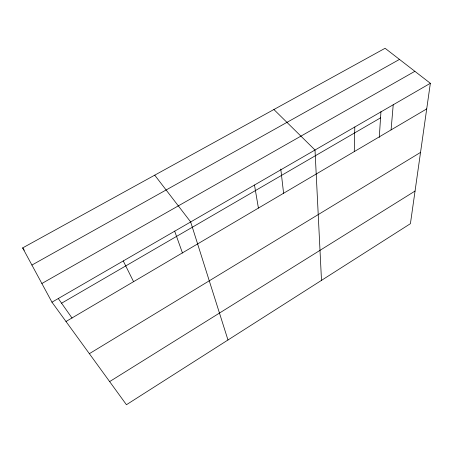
<?xml version="1.0" encoding="UTF-8"?>
<svg xmlns="http://www.w3.org/2000/svg" width="453" height="453" viewBox="0 0 453 453"><rect width="100%" height="100%" fill="white"/><g stroke="black" fill="none" stroke-linecap="round" stroke-linejoin="round"><path stroke-width="0.68" d="M354.274 151.596L354.801 126.999M379.274 137.474L380.962 111.585M391.086 129.898L393.221 104.768M430.35 83.29L410.418 223.68L126.438 404.722L51.965 302.191L22.65 247.91L385.09 48.278L430.35 83.29L51.965 302.191M109.637 381.596L415.05 191.047M89.36 353.68L420.531 152.418M65.985 321.5L426.715 108.901M61.585 303.21L380.554 117.854M41.874 283.504L414.863 71.308M31.914 265.067L399.484 59.411M273.901 109.518L315.011 150.017L321.494 280.367M154.728 175.158L190.668 221.953L227.978 339.988M22.65 247.91L24.264 250.203M58.329 298.589L72.072 318.102M123.261 260.945L133.561 281.675M174.654 231.098L182.48 253.046M254.49 185.028L258.414 208.091M280.792 169.071L283.618 193.476"/></g></svg>
